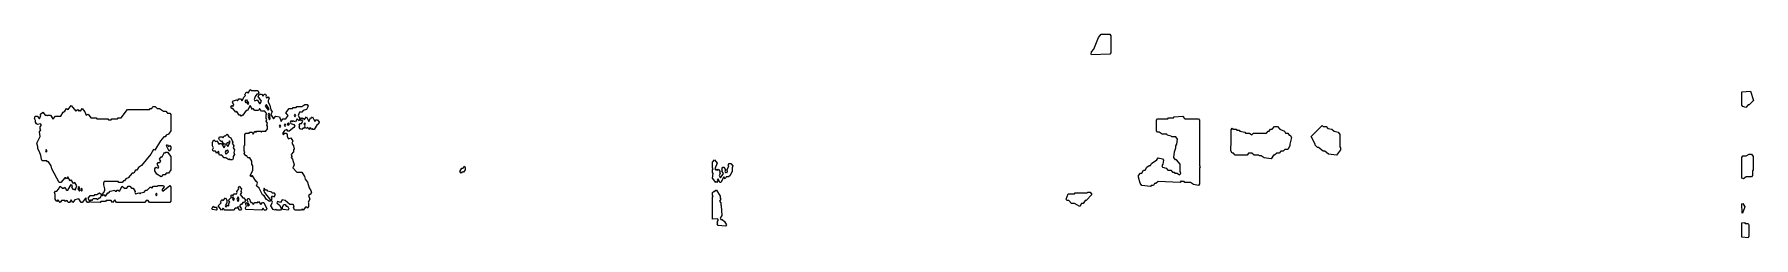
# Model space of a CAD drawing. Header units: millimetres. Extents: x 0 to 4944, y 0 to 586.
import ezdxf

# ---------------------------------------------------------------- set-up
doc = ezdxf.new("R2010")
doc.units = ezdxf.units.MM
doc.layers.add('K', color=7, linetype='Continuous')

msp = doc.modelspace()

# ---------------------------------------------------------------- linework, layer by layer
at = {"layer": 'K'}
for points in [[(3040.1, 527.1), (3038.3, 529.9), (3040, 535.4), (3046.7, 543.7), (3060, 576.5), (3067.6, 586.2), (3092.7, 586.2), (3095.2, 582), (3095.2, 532.6), (3092.7, 528.5), (3040.1, 527.1)], [(658.6, 138.4), (661.9, 130.2), (678.6, 108.3), (676, 104), (667.5, 109.6), (660.9, 120.5), (655.9, 123.2), (645.9, 142.4), (638.3, 149.3), (641.7, 157.5), (639.2, 161.6), (637.6, 161.6), (627.6, 178), (624.3, 178), (622.6, 175.2), (620, 179.4), (628.3, 193.2), (628.3, 206.8), (625, 212.3), (625, 220.5), (619.2, 230), (614.2, 230), (610.9, 235.5), (607.6, 235.5), (603.3, 242.4), (605, 247.9), (603.3, 250.6), (603.3, 264.4), (605, 267.1), (605, 297.2), (607.6, 301.4), (617.6, 301.4), (619.2, 304.1), (626, 304.1), (629.3, 298.7), (634.3, 306.9), (637.6, 304.2), (639.2, 306.9), (651, 306.9), (652.6, 304.2), (654.2, 306.9), (665.9, 306.9), (670, 313.6), (670, 321.8), (668.3, 324.6), (670, 330), (666.7, 335.5), (668.3, 341), (666.7, 343.7), (666.7, 354.7), (668.3, 357.4), (662.6, 364.2), (652.6, 364.2), (647.6, 372.3), (644.3, 366.9), (634.2, 366.9), (629.3, 372.3), (627.6, 369.6), (620.9, 380.5), (612.7, 366.9), (609.3, 366.9), (599.3, 353.2), (594.2, 350.4), (592.6, 353.2), (589.2, 353.2), (582.6, 364.1), (579.3, 361.4), (570.9, 372.4), (567.6, 372.4), (565, 376.6), (567.6, 380.9), (570.9, 378.1), (573.3, 382.1), (570, 390.3), (572.5, 394.5), (581, 397.2), (584.3, 394.5), (587.6, 400), (592.7, 400), (597.6, 394.6), (602.5, 405.4), (606.7, 409.5), (605, 412.2), (609.2, 419.1), (612.7, 419.1), (614.3, 416.5), (620.9, 427.4), (624.3, 424.6), (632.7, 424.6), (634.3, 422), (635.9, 424.6), (642.7, 424.6), (645.2, 417.7), (642.7, 413.5), (639.3, 413.5), (635.2, 406.7), (631.9, 398.5), (634.3, 394.5), (641, 397.3), (647.7, 386.3), (649.2, 386.3), (653.3, 393), (643.3, 406.7), (647.6, 413.7), (652.7, 413.7), (657.6, 408.2), (660.9, 413.7), (664.3, 413.7), (666.9, 409.4), (665.2, 406.7), (667.6, 402.7), (672.6, 405.5), (675.2, 401.2), (671.9, 395.7), (671.9, 390.3), (676.9, 382.1), (680.2, 368.4), (683.6, 362.9), (680.2, 354.7), (687.6, 342.5), (694.2, 350.7), (704.4, 347.9), (709.3, 334.4), (714.2, 342.5), (722.6, 342.5), (730, 351.9), (723.3, 360.2), (732.6, 372.6), (742.6, 372.6), (744.2, 375.3), (752.6, 375.3), (754.2, 378.1), (769.2, 378.1), (777.6, 383.5), (784.3, 383.5), (786.9, 379.3), (782.7, 369.7), (772.7, 366.9), (769.3, 361.4), (762.7, 361.4), (760.2, 357.4), (758.6, 352), (763.6, 343.7), (761, 336.7), (756, 342.2), (751, 334), (742.7, 336.8), (741, 334), (737.6, 336.7), (735.2, 332.8), (737.7, 328.8), (746, 326), (748.6, 321.8), (746, 317.7), (732.6, 306.7), (729.2, 306.7), (725.9, 312.1), (719.3, 309.4), (713.6, 299.9), (715.9, 296), (719.2, 301.4), (724.3, 301.4), (726.9, 297.2), (726.9, 291.7), (731, 285), (737.7, 287.7), (743.6, 278), (740.2, 272.5), (745.2, 264.4), (746.9, 256.1), (745.2, 253.4), (745.2, 247.9), (738.6, 239.7), (740.2, 234.2), (738.6, 231.5), (741.9, 226), (746.9, 209.6), (743.6, 201.4), (754.3, 189.1), (769.3, 189.1), (776.9, 176.7), (778.5, 168.5), (785.2, 160.3), (790.2, 143.9), (795.2, 135.7), (796.9, 130.2), (792.6, 123.1), (790.9, 125.9), (788.6, 121.9), (791.9, 111), (786.9, 102.8), (788.5, 100.1), (788.5, 89.1), (785.9, 84.8), (784.2, 87.6), (779.3, 87.6), (772.6, 79.4), (769.3, 82.1), (767.7, 79.4), (749.2, 79.4), (745, 86.3), (746.7, 91.8), (744.2, 95.8), (734.2, 95.8), (720.9, 106.8), (712.7, 109.5), (707.7, 101.3), (699.3, 104), (696.9, 100.1), (704.4, 93.3), (710.2, 83.6), (707.7, 79.4), (695.9, 79.4), (694.3, 82.1), (692.7, 79.4), (686.7, 80.8), (680, 91.8), (685, 102.8), (681.7, 108.2), (683.3, 113.7), (681.7, 116.5), (684.2, 120.7), (689.2, 118), (693.3, 124.7), (690.9, 128.7), (684.2, 128.7), (682.5, 131.4), (670.9, 134.2), (669.2, 136.9), (664.2, 136.9), (660.9, 142.3), (658.6, 138.4)], [(616.7, 387.5), (610.9, 396.9), (609.3, 394.2), (607.6, 396.9), (605.2, 393), (607.6, 389.1), (609.3, 391.8), (614.3, 383.6), (616.7, 387.5)], [(4912.5, 377.9), (4910, 382), (4910, 420.5), (4934.3, 421.9), (4943.6, 395.7), (4931, 383.3), (4927.7, 383.3), (4921, 375.1), (4912.5, 377.9)], [(69.2, 139.8), (74.3, 148.1), (81, 142.6), (85.9, 142.6), (87.6, 145.4), (92.7, 137.1), (95.9, 137.1), (105.9, 153.6), (108.6, 149.3), (106.9, 146.6), (111, 139.8), (116, 139.8), (117.6, 137.2), (121.7, 149.3), (115.9, 158.8), (112.6, 156), (105.9, 167), (102.6, 164.2), (95.9, 175.2), (92.6, 169.7), (90.9, 172.5), (87.7, 172.5), (76, 158.8), (70.9, 158.8), (50, 198.6), (48.3, 206.8), (40.9, 219.1), (37.6, 219.1), (35.9, 221.8), (22.6, 221.8), (20, 226), (18.3, 236.9), (15, 247.9), (10, 256.1), (10, 261.6), (6.7, 272.6), (16.7, 291.7), (15, 305.4), (18.3, 310.9), (16.7, 313.6), (16.7, 319.1), (20, 324.6), (17.6, 328.6), (9.3, 325.8), (5.9, 328.6), (3.3, 332.8), (3.3, 338.2), (0, 343.7), (2.5, 350.7), (7.7, 350.7), (14.3, 342.6), (18.3, 351.9), (16.6, 354.7), (24.3, 361.7), (31, 353.4), (36, 353.4), (37.6, 350.8), (39.2, 353.4), (46, 353.4), (52.7, 342.5), (54.2, 342.5), (60.9, 350.7), (75.9, 350.7), (82.5, 361.6), (87.5, 364.3), (92.6, 372.6), (97.6, 369.9), (105.9, 380.9), (119.3, 364.4), (124.3, 369.9), (127.6, 364.4), (131, 367.2), (132.6, 364.5), (137.6, 372.7), (145.2, 363), (149.3, 353.5), (154.3, 356.2), (162.7, 345.2), (177.7, 345.2), (179.3, 342.5), (211, 342.5), (212.7, 339.7), (220.9, 339.7), (222.6, 342.5), (239.2, 342.5), (240.9, 345.2), (249.2, 345.2), (267.6, 369.8), (330.9, 369.8), (332.6, 372.6), (337.6, 372.6), (340.9, 378.1), (347.7, 378.1), (352.7, 372.6), (359.3, 372.6), (371, 364.4), (377.7, 364.4), (382.7, 358.9), (389.3, 358.9), (391.9, 354.7), (391.9, 308.1), (386, 298.5), (379.3, 295.7), (376, 290.2), (372.7, 290.2), (362.7, 279.3), (346, 251.9), (342.6, 254.6), (334.4, 241), (307.7, 208.1), (299.4, 202.7), (294.3, 194.4), (291, 194.4), (286, 186.2), (281, 186.2), (269.3, 172.5), (262.7, 169.8), (259.3, 164.3), (256, 164.3), (252.7, 158.8), (242.6, 158.8), (240.9, 161.6), (201, 161.6), (198.5, 157.5), (198.5, 152.1), (201.9, 141.1), (201.9, 135.6), (199.4, 131.5), (192.6, 123.2), (187.6, 128.7), (179.3, 123.2), (172.7, 123.2), (171, 120.5), (159.3, 120.5), (153.6, 113.7), (158.6, 105.5), (156, 101.3), (152.6, 101.3), (148.3, 108.3), (150, 111), (147.6, 114.9), (137.7, 101.3), (134.2, 101.3), (127.6, 112.3), (116, 109.5), (110.9, 101.2), (105.9, 109.4), (101, 101.3), (97.6, 101.3), (94.2, 106.8), (89.2, 104), (87.6, 106.8), (77.7, 106.8), (74.3, 101.2), (67.6, 109.5), (64.3, 104), (60, 111), (60, 124.7), (58.3, 130.2), (60.9, 134.4), (64.2, 134.4), (69.2, 139.8)], [(667.6, 383.3), (666, 383.3), (663.6, 379.3), (672.6, 367.2), (675, 371.1), (667.6, 383.3)], [(674.3, 358.6), (671.9, 354.7), (673.6, 351.9), (671.9, 349.2), (676, 339.8), (678.3, 343.7), (676.7, 349.2), (678.3, 351.9), (674.3, 358.6)], [(746.9, 351.9), (749.3, 348), (751.7, 351.9), (749.3, 355.9), (746.9, 351.9)], [(765, 341), (767.6, 345.3), (770.9, 342.5), (772.6, 345.3), (776, 339.8), (782.6, 348), (789.3, 334.4), (794.2, 345.2), (797.6, 345.2), (799.3, 348.1), (806, 334.4), (809.2, 339.7), (814.3, 339.7), (818.6, 332.8), (816, 325.8), (812.7, 325.8), (804.3, 312.1), (800.9, 312.1), (799.3, 314.8), (797.6, 312.1), (792.6, 317.6), (789.3, 312.1), (785.9, 317.6), (780.9, 314.9), (777.6, 320.3), (774.3, 314.9), (771, 314.9), (769.3, 312.1), (763.4, 313.5), (761.7, 319.1), (763.3, 321.8), (761.7, 324.6), (764.2, 328.8), (767.6, 328.8), (771.7, 335.5), (769.3, 339.4), (767.6, 336.7), (765, 341)], [(3180, 157.5), (3175, 174), (3175, 179.5), (3180.9, 186.4), (3184.2, 186.4), (3189.2, 194.6), (3194.2, 194.6), (3199.2, 202.8), (3205.9, 208.3), (3209.2, 208.3), (3212.5, 213.7), (3227.5, 224.7), (3230.9, 230.2), (3244.3, 227.5), (3246.9, 223.3), (3245.2, 212.3), (3241.9, 206.8), (3244.3, 202.8), (3254.3, 200.1), (3259.3, 194.6), (3267.7, 194.6), (3272.7, 189.1), (3277.7, 189.1), (3279.3, 186.4), (3286, 186.4), (3292.6, 181), (3296.7, 185), (3295, 190.4), (3295, 212.3), (3284.2, 224.5), (3280.9, 224.5), (3276.7, 231.5), (3278.3, 247.9), (3281.7, 258.9), (3281.7, 264.4), (3285, 269.8), (3286.7, 283.5), (3282.6, 290.2), (3270.9, 290.2), (3269.2, 293), (3257.5, 295.7), (3255.9, 298.5), (3242.6, 298.5), (3234.2, 303.9), (3229.2, 303.9), (3226.7, 308.1), (3226.7, 338.3), (3229.2, 342.5), (3259.2, 342.5), (3260.9, 345.2), (3275.9, 345.2), (3277.6, 347.9), (3301, 350.7), (3307.7, 342.5), (3347.7, 342.5), (3350.2, 338.3), (3350.2, 206.9), (3351.9, 204.1), (3350.2, 201.3), (3350.2, 154.8), (3347.7, 150.6), (3332.6, 153.3), (3324.2, 158.8), (3307.6, 158.8), (3305.9, 161.6), (3299.2, 161.6), (3297.6, 164.2), (3294.3, 158.8), (3231, 161.6), (3224.3, 156.1), (3221, 156.1), (3217.7, 150.6), (3211, 150.6), (3209.3, 147.9), (3184.2, 150.6), (3180, 157.5)], [(511.7, 264.3), (511.7, 275.3), (515.9, 282.3), (521, 276.8), (524.3, 279.5), (530.9, 268.6), (532.6, 271.3), (537.7, 271.3), (544.3, 260.3), (545.9, 260.3), (550, 267.1), (547.6, 271), (545.9, 268.2), (539.3, 279.2), (537.6, 276.5), (532.5, 282.1), (530, 286.2), (532.6, 290.4), (541, 290.4), (542.6, 287.8), (545.9, 293.2), (549.2, 293.2), (554.3, 298.7), (559.3, 290.4), (564.4, 287.7), (570.2, 275.3), (568.6, 272.5), (573.6, 264.3), (571.9, 258.9), (575.2, 253.4), (573.5, 245.2), (575.2, 239.7), (571.9, 234.2), (571.9, 228.7), (569.3, 224.5), (562.6, 224.5), (560.9, 227.2), (559.3, 224.5), (550.9, 230), (545.9, 230), (539.2, 238.2), (532.6, 238.2), (530, 242.4), (531.7, 245.2), (529.3, 249.1), (524.3, 243.6), (520.9, 249.2), (514.2, 249.2), (511.7, 253.4), (515, 258.9), (511.7, 264.3)], [(705.9, 317.9), (708.3, 321.8), (705.9, 325.7), (703.6, 321.8), (705.9, 317.9)], [(718.6, 324.6), (720.9, 320.7), (723.3, 324.6), (720.9, 328.5), (718.6, 324.6)], [(730.9, 331.3), (726.9, 327.3), (729.3, 323.4), (733.3, 327.3), (730.9, 331.3)], [(780, 327.3), (777.6, 331.2), (775.2, 327.3), (777.6, 323.4), (780, 327.3)], [(3535.9, 230), (3527.6, 235.5), (3522.6, 235.5), (3520.9, 238.2), (3507.6, 238.2), (3500.9, 243.7), (3491, 243.7), (3487.7, 238.2), (3452.6, 238.2), (3447.6, 243.7), (3444.2, 243.7), (3440, 250.6), (3440, 264.4), (3441.7, 267.1), (3441.7, 310.9), (3444.3, 315.2), (3446, 312.3), (3456, 312.3), (3457.7, 309.6), (3464.3, 309.6), (3466, 306.9), (3481, 304.1), (3482.7, 301.4), (3494.3, 301.4), (3500.9, 296), (3505.9, 301.4), (3542.6, 301.4), (3547.6, 306.9), (3550.9, 306.9), (3554.2, 312.3), (3559.2, 312.3), (3565.9, 320.6), (3574.3, 320.6), (3581, 312.3), (3594.3, 306.9), (3597.7, 301.4), (3604.3, 301.4), (3607.7, 295.9), (3611, 295.9), (3615.2, 289), (3610.2, 269.8), (3610.2, 264.3), (3604.3, 254.6), (3596, 254.6), (3591, 249.2), (3584.3, 249.2), (3579.3, 243.7), (3572.6, 243.7), (3566, 238.2), (3562.7, 238.2), (3556, 227.3), (3535.9, 230)], [(3720.9, 241), (3710.9, 249.2), (3705.9, 249.2), (3692.6, 260.1), (3689.2, 260.1), (3683.3, 267), (3683.3, 269.8), (3671.7, 291.7), (3702.6, 323.3), (3706, 320.6), (3714.3, 320.6), (3719.3, 315.1), (3731, 312.3), (3737.7, 306.9), (3749.3, 304.1), (3753.5, 297.2), (3753.5, 261.6), (3755.2, 258.9), (3755.2, 253.3), (3744.3, 238.2), (3720.9, 241)], [(34.3, 254.6), (31.9, 250.6), (34.3, 246.7), (36.7, 250.6), (34.3, 254.6)], [(382.6, 268.6), (386, 263.1), (389.3, 265.9), (391.9, 261.6), (391.9, 256.1), (387.6, 249.1), (380, 264.3), (382.6, 268.6)], [(548.6, 245.2), (551, 241.2), (558.3, 247.9), (555.9, 251.9), (552.6, 249.1), (551, 251.8), (548.6, 245.2)], [(554.3, 273.8), (551.9, 269.8), (555.9, 263.2), (563.3, 275.3), (560.9, 279.2), (557.7, 273.8), (554.3, 273.8)], [(349.2, 202.8), (355.9, 200.1), (358.3, 204.1), (353.3, 212.3), (355.9, 216.5), (360.9, 216.5), (363.3, 220.5), (360, 226), (364.2, 232.9), (367.5, 232.9), (374.3, 246.7), (375.9, 244), (377.6, 246.6), (382.7, 246.6), (391.9, 234.2), (391.9, 195.9), (386, 186.2), (379.3, 186.2), (376, 180.7), (369.3, 180.7), (364.3, 175.2), (352.5, 183.5), (346.7, 193.1), (346.7, 198.6), (349.2, 202.8)], [(1223.3, 190.4), (1229.2, 200.1), (1232.6, 200.1), (1235.9, 205.7), (1238.5, 201.4), (1238.5, 195.9), (1234.3, 188.9), (1229.3, 188.9), (1227.6, 186.1), (1223.3, 190.4)], [(1950, 171.2), (1951.7, 184.9), (1950, 187.6), (1950, 195.9), (1951.7, 198.6), (1950, 201.3), (1950, 217.8), (1955.9, 224.8), (1963.6, 215.1), (1956.9, 198.6), (1959.3, 194.7), (1960.9, 197.4), (1964.3, 194.7), (1965.9, 197.4), (1971.9, 190.4), (1970.2, 187.7), (1971.9, 184.9), (1968.6, 179.4), (1972.6, 172.8), (1981.7, 184.9), (1976.7, 193.1), (1978.3, 195.9), (1976.7, 198.6), (1979.2, 202.8), (1982.7, 202.8), (1986.9, 195.9), (1985.2, 190.4), (1987.6, 186.5), (1989.3, 189.2), (1990.9, 186.5), (1993.3, 190.4), (1991.7, 195.9), (1996.7, 206.8), (1995, 209.6), (1997.6, 213.8), (2002.7, 213.8), (2008.6, 206.9), (2006.9, 201.3), (2006.9, 190.4), (1999.4, 178), (1996, 175.2), (1989.3, 175.2), (1985.9, 169.7), (1982.6, 175.1), (1974.3, 158.8), (1970.9, 158.8), (1965.9, 169.7), (1963.6, 165.8), (1965.2, 163), (1962.6, 158.7), (1960.9, 161.5), (1959.3, 158.7), (1950, 171.2)], [(4910, 171.2), (4910, 231.5), (4912.6, 235.7), (4922.6, 235.7), (4930.9, 241.2), (4937.7, 241.2), (4941.9, 234.2), (4941.9, 195.9), (4940.2, 193.1), (4940.2, 179.4), (4937.7, 175.2), (4922.6, 175.2), (4914.3, 169.8), (4910, 171.2)], [(185.9, 115.2), (189.2, 115.2), (194.3, 123.5), (195.9, 120.8), (197.6, 123.4), (201, 123.4), (202.7, 120.7), (205.9, 120.7), (210.9, 128.9), (214.2, 128.9), (217.5, 134.4), (231, 137.1), (232.7, 134.4), (235.9, 134.4), (237.6, 137.1), (241, 137.1), (244.3, 134.4), (252.6, 148.1), (259.3, 142.6), (265.9, 142.6), (269.2, 148.1), (274.3, 148.1), (279.3, 142.6), (284.3, 142.6), (290.2, 132.9), (288.6, 130.2), (291, 126.2), (301, 128.9), (304.3, 126.2), (305.9, 128.9), (315.9, 131.6), (320.9, 137.1), (324.2, 137.1), (332.6, 145.3), (336, 145.3), (337.6, 142.7), (342.6, 148.1), (354.2, 148.1), (355.9, 150.8), (371, 150.8), (373.6, 146.6), (366.9, 138.4), (369.3, 134.4), (389.3, 150.9), (391.9, 146.6), (391.9, 105.5), (389.3, 101.3), (330.9, 101.3), (327.6, 106.8), (321, 106.8), (317.7, 101.3), (235.9, 101.3), (230.9, 109.5), (224.3, 101.2), (220.9, 106.8), (206, 106.8), (204.3, 104.1), (191, 104.1), (189.3, 101.3), (161.7, 102.7), (160, 105.5), (162.6, 109.8), (165.9, 107), (169.2, 112.5), (179.3, 112.5), (181, 109.8), (185.9, 115.2)], [(131.7, 138.4), (127.6, 147.7), (125.2, 141.1), (129.3, 134.5), (131.7, 138.4)], [(135.9, 134.5), (138.3, 138.4), (135.9, 142.3), (133.6, 138.4), (135.9, 134.5)], [(350.9, 128.6), (348.6, 124.7), (350.9, 120.8), (353.3, 124.7), (350.9, 128.6)], [(565, 119.2), (567.6, 123.5), (570.9, 120.7), (574.2, 126.2), (580.9, 126.2), (583.3, 130.2), (581.7, 132.9), (588.3, 141.1), (586.7, 143.9), (589.3, 148.1), (595.2, 141.1), (593.5, 132.9), (595.2, 130.2), (591.9, 124.7), (599.3, 115.2), (602.7, 115.2), (606.9, 108.3), (604.3, 101.3), (599.3, 101.3), (596, 95.8), (592.7, 95.8), (590.2, 91.8), (595.2, 83.6), (592.7, 79.4), (589.2, 79.4), (586.7, 83.6), (588.3, 86.4), (585.9, 90.3), (582.7, 84.9), (577.7, 84.9), (572.7, 79.4), (547.6, 79.4), (542.6, 84.8), (537.6, 79.4), (528.3, 91.8), (536.7, 100.1), (535, 102.8), (539.3, 109.8), (542.6, 107), (549.3, 115.3), (553.5, 108.3), (553.5, 100), (548.6, 91.8), (550.9, 87.9), (554.3, 93.4), (557.6, 90.6), (560, 94.6), (558.3, 97.3), (561.7, 102.8), (558.3, 108.3), (566.7, 116.5), (565, 119.2)], [(575, 111), (570.9, 117.7), (568.6, 113.7), (572.6, 107.1), (575, 111)], [(581.9, 111), (585.9, 104.3), (588.3, 108.3), (588.3, 113.7), (585.9, 117.7), (581.9, 111)], [(634.2, 101.5), (642.6, 101.5), (644.3, 104.3), (650.9, 96.1), (655.9, 101.5), (659.3, 101.5), (668.6, 83.6), (666, 79.4), (660.9, 79.4), (657.6, 84.8), (652.7, 79.4), (608.4, 80.8), (606.7, 86.4), (610, 91.8), (606.7, 97.3), (609.3, 101.6), (613.6, 97.3), (611.9, 94.6), (614.3, 90.6), (618.3, 94.6), (613.3, 100), (615, 102.8), (611.7, 108.3), (614.2, 112.5), (617.7, 112.5), (622.7, 101.5), (626, 101.5), (629.3, 96.1), (634.2, 101.5)], [(1965.9, 35.6), (1963.3, 39.8), (1965, 42.5), (1963.3, 45.3), (1966.7, 50.8), (1964.2, 54.8), (1950, 53.4), (1950, 116.5), (1951.7, 119.2), (1950, 121.9), (1950, 130.2), (1954.3, 134.4), (1955.9, 131.7), (1959.2, 137.1), (1961, 137.1), (1971.9, 119.2), (1971.9, 113.8), (1973.6, 111), (1970.2, 105.5), (1973.5, 100.1), (1973.5, 94.6), (1975.2, 91.9), (1976.9, 64.4), (1971.9, 56.2), (1974.3, 52.2), (1977.6, 52.2), (1984.4, 46.7), (1990.2, 37.1), (1987.7, 32.9), (1965.9, 35.6)], [(2982.6, 98.6), (2974.2, 106.8), (2969.2, 106.8), (2966.7, 111), (2972.5, 126.2), (2990.9, 126.2), (2992.6, 128.9), (3027.6, 128.9), (3029.2, 131.6), (3036, 131.6), (3040.2, 124.7), (3024.3, 106.8), (3021, 106.8), (3016, 98.6), (3011, 98.6), (3006, 90.3), (2990.9, 98.6), (2982.6, 98.6)], [(516, 87.8), (522.7, 87.8), (525.2, 83.6), (522.7, 79.4), (511.7, 80.8), (510, 83.6), (514.3, 90.7), (516, 87.8)], [(727.7, 90.6), (731.9, 83.6), (729.3, 79.4), (715.1, 80.8), (713.3, 83.6), (713.3, 89.1), (717.6, 96), (721, 96), (724.3, 90.6), (727.7, 90.6)], [(4910, 97.4), (4912.6, 98.8), (4918.6, 89.1), (4913.5, 75.4), (4910.9, 71), (4910, 97.4)], [(4910, 1.4), (4910, 42.6), (4917.7, 44), (4919.3, 41.3), (4927.7, 41.3), (4930.2, 37.1), (4930.2, 4.2), (4927.7, 0), (4910, 1.4)]]:
    msp.add_lwpolyline(points, close=True, dxfattribs=at)

doc.saveas('drawing.dxf')
